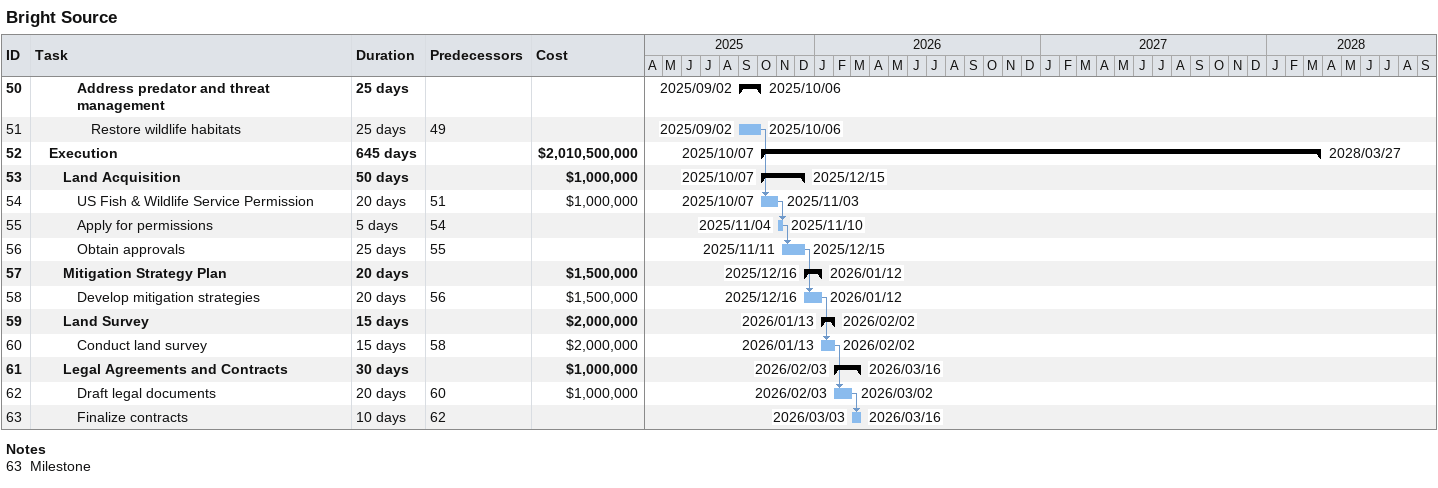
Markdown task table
Bright Source

| ID | Level | Task | Duration | Start | Finish | Predecessors | Cost ($) |
|---|---|---|---|---|---|---|---|
| 50 | 4 | **Address predator and threat management** | 25d | 2025-09-02 | 2025-10-06 |  |  |
| 51 | 5 | Restore wildlife habitats | 25d | 2025-09-02 | 2025-10-06 | 49 |  |
| 52 | 2 | **Execution** | 645d | 2025-10-07 | 2028-03-27 |  | 2010500000 |
| 53 | 3 | **Land Acquisition** | 50d | 2025-10-07 | 2025-12-15 |  | 1000000 |
| 54 | 4 | US Fish & Wildlife Service Permission | 20d | 2025-10-07 | 2025-11-03 | 51 | 1000000 |
| 55 | 4 | Apply for permissions | 5d | 2025-11-04 | 2025-11-10 | 54 |  |
| 56 | 4 | Obtain approvals | 25d | 2025-11-11 | 2025-12-15 | 55 |  |
| 57 | 3 | **Mitigation Strategy Plan** | 20d | 2025-12-16 | 2026-01-12 |  | 1500000 |
| 58 | 4 | Develop mitigation strategies | 20d | 2025-12-16 | 2026-01-12 | 56 | 1500000 |
| 59 | 3 | **Land Survey** | 15d | 2026-01-13 | 2026-02-02 |  | 2000000 |
| 60 | 4 | Conduct land survey | 15d | 2026-01-13 | 2026-02-02 | 58 | 2000000 |
| 61 | 3 | **Legal Agreements and Contracts** | 30d | 2026-02-03 | 2026-03-16 |  | 1000000 |
| 62 | 4 | Draft legal documents | 20d | 2026-02-03 | 2026-03-02 | 60 | 1000000 |
| 63 | 4 | Finalize contracts | 10d | 2026-03-03 | 2026-03-16 | 62 |  |

Notes
- 63: Milestone
